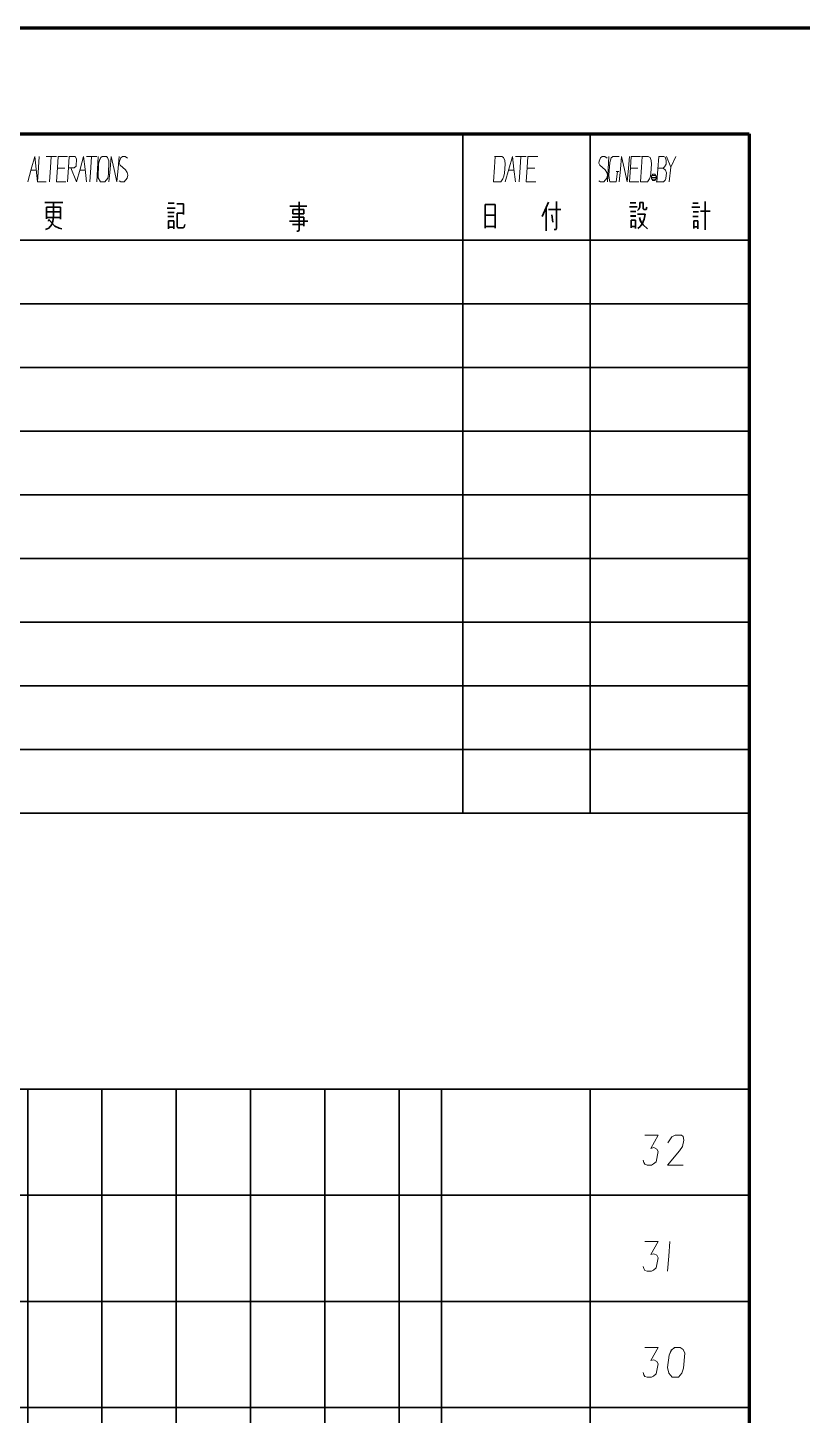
# Model space of a CAD drawing. Header units: millimetres. Extents: x 1333 to 104182, y -62616 to -5704.
# Drawn here: x 47035.3 to 47181.3, y -61664.3 to -61402.8 of the extents above; entities that cross this region are included whole.
import ezdxf

# ---------------------------------------------------------------- set-up
doc = ezdxf.new("R2010")
doc.units = ezdxf.units.MM
doc.header["$LTSCALE"] = 0.5
doc.layers.add('08', color=1, linetype='Continuous')
doc.layers.add('11', color=3, linetype='Continuous')

# ---------------------------------------------------------------- blocks, each defined once
blk = doc.blocks.new('D')
at = {"color": 7, "lineweight": 35, "ltscale": 0.25}
for p, q in [((54076.08, -14049.04), (54076.08, -14069.04)), ((54096.08, -14049.04), (54096.08, -14069.04)), ((54196.08, -14049.04), (54196.08, -14069.04)), ((54220.08, -14049.04), (54220.08, -14069.04)), ((54234.08, -14069.04), (54234.08, -14049.04)), ((54248.08, -14069.04), (54248.08, -14049.04)), ((54262.08, -14069.04), (54262.08, -14049.04)), ((54276.08, -14049.04), (54276.08, -14069.04)), ((54290.08, -14069.04), (54290.08, -14049.04)), ((54298.08, -14069.04), (54298.08, -14049.04)), ((54326.08, -14049.04), (54326.08, -14069.04))]:
    blk.add_line(p, q, dxfattribs=at)
at = {"color": 7, "lineweight": 35}
for p, q in [((54356.08, -14049.04), (54076.08, -14049.04)), ((54356.08, -14069.04), (54076.08, -14069.04))]:
    blk.add_line(p, q, dxfattribs=at)
blk = doc.blocks.new('arwear')
at = {"layer": '08', "color": 3, "xscale": 0.5, "yscale": 0.5, "zscale": 0.5}
for p in [(26347.04, -5282.51), (26347.04, -5292.51), (26347.04, -5302.51), (26347.04, -5312.51)]:
    blk.add_blockref('D', p, dxfattribs=at)
blk = doc.blocks.new('999')
at = {"color": 7, "lineweight": 70}
for p, q in [((73401.98, -10161.12), (75924.98, -10161.12)), ((73476.98, -10191.12), (75894.98, -10191.12)), ((75894.98, -10191.12), (75894.98, -11913.12))]:
    blk.add_line(p, q, dxfattribs=at)
at = {"color": 7, "lineweight": 35}
for p, q in [((75813.98, -10191.12), (75813.98, -10383.12)), ((75849.98, -10193.69), (75849.98, -10383.12)), ((75558.98, -10221.12), (75894.98, -10221.12)), ((75558.98, -10239.12), (75894.98, -10239.12)), ((75894.98, -10257.12), (75558.98, -10257.12)), ((75558.98, -10275.12), (75894.98, -10275.12)), ((75894.98, -10293.12), (75558.98, -10293.12)), ((75558.98, -10311.12), (75894.98, -10311.12)), ((75894.98, -10329.12), (75558.98, -10329.12)), ((75558.98, -10347.12), (75894.98, -10347.12)), ((75894.98, -10365.12), (75558.98, -10365.12)), ((75558.98, -10383.12), (75894.98, -10383.12)), ((75894.98, -10461.12), (75474.98, -10461.12)), ((75894.98, -10491.12), (75474.98, -10491.12)), ((75894.98, -10521.12), (75474.98, -10521.12)), ((75894.98, -10551.12), (75474.98, -10551.12))]:
    blk.add_line(p, q, dxfattribs=at)
at = {"color": 7, "lineweight": 35, "ltscale": 0.021387}
blk.add_line((75849.98, -10191.12), (75849.98, -10193.69), dxfattribs=at)
at = {"color": 7, "lineweight": 35, "ltscale": 0.042236}
blk.add_line((75695.85, -10210.52), (75700.92, -10210.52), dxfattribs=at)
at = {"color": 7, "lineweight": 35, "ltscale": 0.032397}
for p, q in [((75696.33, -10211.86), (75700.22, -10211.86)), ((75696.33, -10213.16), (75700.22, -10213.16)), ((75696.33, -10214.75), (75700.22, -10214.75))]:
    blk.add_line(p, q, dxfattribs=at)
at = {"color": 7, "lineweight": 35, "ltscale": 0.027151}
blk.add_line((75696.33, -10215.12), (75696.33, -10211.86), dxfattribs=at)
at = {"color": 7, "lineweight": 35, "ltscale": 0.035004}
blk.add_line((75698.27, -10210.52), (75698.27, -10214.72), dxfattribs=at)
at = {"color": 7, "lineweight": 35, "ltscale": 0.027817}
blk.add_line((75700.22, -10211.86), (75700.22, -10215.2), dxfattribs=at)
at = {"color": 7, "lineweight": 35, "ltscale": 0.01886}
blk.add_line((75730.42, -10212.14), (75732.68, -10212.14), dxfattribs=at)
at = {"color": 7, "lineweight": 35, "ltscale": 0.014026}
blk.add_line((75730.73, -10210.7), (75732.41, -10210.7), dxfattribs=at)
at = {"color": 7, "lineweight": 35, "ltscale": 0.01499}
blk.add_line((75733.19, -10210.88), (75734.99, -10210.88), dxfattribs=at)
at = {"color": 7, "lineweight": 35, "ltscale": 0.025369}
blk.add_line((75734.99, -10210.88), (75734.99, -10213.92), dxfattribs=at)
at = {"color": 7, "lineweight": 35, "ltscale": 0.039539}
blk.add_line((75765.11, -10211.52), (75769.85, -10211.52), dxfattribs=at)
at = {"color": 7, "lineweight": 35, "ltscale": 0.066351}
blk.add_line((75767.72, -10210.31), (75767.72, -10218.27), dxfattribs=at)
at = {"color": 7, "lineweight": 35, "ltscale": 0.023889}
for p, q in [((75820.29, -10211.05), (75823.15, -10211.05)), ((75820.29, -10214.09), (75823.15, -10214.09)), ((75820.29, -10217.3), (75823.15, -10217.3))]:
    blk.add_line(p, q, dxfattribs=at)
at = {"color": 7, "lineweight": 35, "ltscale": 0.05564}
for p, q in [((75820.29, -10217.72), (75820.29, -10211.05)), ((75823.15, -10211.05), (75823.15, -10217.72))]:
    blk.add_line(p, q, dxfattribs=at)
at = {"color": 7, "lineweight": 35, "ltscale": 0.022995}
blk.add_line((75837.59, -10211.94), (75836.44, -10214.44), dxfattribs=at)
at = {"color": 7, "lineweight": 35, "ltscale": 0.013653}
blk.add_line((75838.27, -10210.44), (75837.59, -10211.94), dxfattribs=at)
at = {"color": 7, "lineweight": 35, "ltscale": 0.054935}
blk.add_line((75837.59, -10211.94), (75837.59, -10218.53), dxfattribs=at)
at = {"color": 7, "lineweight": 35, "ltscale": 0.061975}
blk.add_line((75840.52, -10210.22), (75840.52, -10217.65), dxfattribs=at)
at = {"color": 7, "lineweight": 35, "ltscale": 0.018359}
for p, q in [((75861.11, -10211.72), (75863.31, -10211.72)), ((75878.77, -10211.85), (75880.98, -10211.85))]:
    blk.add_line(p, q, dxfattribs=at)
at = {"color": 7, "lineweight": 35, "ltscale": 0.012939}
for p, q in [((75861.34, -10210.57), (75862.89, -10210.57)), ((75879, -10210.71), (75880.56, -10210.71))]:
    blk.add_line(p, q, dxfattribs=at)
at = {"color": 7, "lineweight": 35, "ltscale": 0.005456}
blk.add_line((75863.79, -10212.43), (75864.01, -10211.81), dxfattribs=at)
at = {"color": 7, "lineweight": 35, "ltscale": 0.008569}
blk.add_line((75864.01, -10210.5), (75865.04, -10210.5), dxfattribs=at)
at = {"color": 7, "lineweight": 35, "ltscale": 0.010867}
blk.add_line((75864.01, -10211.81), (75864.01, -10210.5), dxfattribs=at)
at = {"color": 7, "lineweight": 35, "ltscale": 0.014679}
blk.add_line((75865.04, -10210.5), (75865.04, -10212.27), dxfattribs=at)
at = {"color": 7, "lineweight": 35, "ltscale": 0.005774}
blk.add_line((75865.86, -10212.47), (75866.05, -10211.81), dxfattribs=at)
at = {"color": 7, "lineweight": 35, "ltscale": 0.06644}
blk.add_line((75882.51, -10210.26), (75882.51, -10218.23), dxfattribs=at)
at = {"color": 7, "lineweight": 35, "ltscale": 0.003786}
blk.add_line((75696.84, -10215.74), (75696.98, -10215.31), dxfattribs=at)
at = {"color": 7, "lineweight": 35, "ltscale": 0.020991}
blk.add_line((75696.98, -10215.31), (75698.67, -10217.18), dxfattribs=at)
at = {"color": 7, "lineweight": 35, "ltscale": 0.008331}
blk.add_line((75698.11, -10215.78), (75697.83, -10216.73), dxfattribs=at)
at = {"color": 7, "lineweight": 35, "ltscale": 0.008883}
blk.add_line((75698.27, -10214.72), (75698.11, -10215.78), dxfattribs=at)
at = {"color": 7, "lineweight": 35, "ltscale": 0.014832}
for p, q in [((75730.61, -10213.3), (75732.39, -10213.3)), ((75734.99, -10213.49), (75733.21, -10213.49))]:
    blk.add_line(p, q, dxfattribs=at)
at = {"color": 7, "lineweight": 35, "ltscale": 0.014185}
blk.add_line((75730.61, -10214.5), (75732.32, -10214.5), dxfattribs=at)
at = {"color": 7, "lineweight": 35, "ltscale": 0.018579}
blk.add_line((75730.83, -10217.91), (75730.83, -10215.68), dxfattribs=at)
at = {"color": 7, "lineweight": 35, "ltscale": 0.012097}
for p, q in [((75730.83, -10215.68), (75732.28, -10215.68)), ((75730.83, -10217.53), (75732.28, -10217.53))]:
    blk.add_line(p, q, dxfattribs=at)
at = {"color": 7, "lineweight": 35, "ltscale": 0.019064}
blk.add_line((75732.28, -10215.68), (75732.28, -10217.97), dxfattribs=at)
at = {"color": 7, "lineweight": 35, "ltscale": 0.031509}
blk.add_line((75733.21, -10213.49), (75733.21, -10217.27), dxfattribs=at)
at = {"color": 7, "lineweight": 35, "ltscale": 0.043738}
blk.add_line((75764.97, -10215.77), (75770.22, -10215.77), dxfattribs=at)
at = {"color": 7, "lineweight": 35, "ltscale": 0.027844}
blk.add_line((75765.73, -10214.7), (75769.07, -10214.7), dxfattribs=at)
at = {"color": 7, "lineweight": 35, "ltscale": 0.026208}
for p, q in [((75769.07, -10212.5), (75765.92, -10212.5)), ((75765.92, -10213.74), (75769.07, -10213.74))]:
    blk.add_line(p, q, dxfattribs=at)
at = {"color": 7, "lineweight": 35, "ltscale": 0.010318}
for p, q in [((75765.92, -10212.5), (75765.92, -10213.74)), ((75769.07, -10213.74), (75769.07, -10212.5))]:
    blk.add_line(p, q, dxfattribs=at)
at = {"color": 7, "lineweight": 35, "ltscale": 0.0211}
blk.add_line((75769.07, -10214.7), (75769.07, -10217.23), dxfattribs=at)
at = {"color": 7, "lineweight": 35, "ltscale": 0.028345}
blk.add_line((75838.27, -10212.47), (75841.67, -10212.47), dxfattribs=at)
at = {"color": 7, "lineweight": 35, "ltscale": 0.017561}
blk.add_line((75839.17, -10213.99), (75839.48, -10216.08), dxfattribs=at)
at = {"color": 7, "lineweight": 35, "ltscale": 0.012463}
for p, q in [((75861.42, -10214.33), (75862.91, -10214.33)), ((75879.08, -10214.46), (75880.58, -10214.46))]:
    blk.add_line(p, q, dxfattribs=at)
at = {"color": 7, "lineweight": 35, "ltscale": 0.012549}
blk.add_line((75861.44, -10213.02), (75862.95, -10213.02), dxfattribs=at)
at = {"color": 7, "lineweight": 35, "ltscale": 0.009998}
for p, q in [((75861.62, -10215.52), (75862.82, -10215.52)), ((75861.62, -10217.28), (75862.82, -10217.28))]:
    blk.add_line(p, q, dxfattribs=at)
at = {"color": 7, "lineweight": 35, "ltscale": 0.018304}
for p, q in [((75861.62, -10217.71), (75861.62, -10215.52)), ((75879.29, -10217.85), (75879.29, -10215.65))]:
    blk.add_line(p, q, dxfattribs=at)
at = {"color": 7, "lineweight": 35, "ltscale": 0.019257}
blk.add_line((75862.82, -10215.52), (75862.82, -10217.83), dxfattribs=at)
at = {"color": 7, "lineweight": 35, "ltscale": 0.004377}
blk.add_line((75863.42, -10212.79), (75863.79, -10212.43), dxfattribs=at)
at = {"color": 7, "lineweight": 35, "ltscale": 0.017982}
blk.add_line((75863.44, -10213.82), (75865.59, -10213.8), dxfattribs=at)
at = {"color": 7, "lineweight": 35, "ltscale": 0.008327}
blk.add_line((75864, -10214.78), (75864.27, -10215.74), dxfattribs=at)
at = {"color": 7, "lineweight": 35, "ltscale": 0.010726}
blk.add_line((75864.27, -10215.74), (75864.98, -10216.82), dxfattribs=at)
at = {"color": 7, "lineweight": 35, "ltscale": 0.011689}
blk.add_line((75865.31, -10215.22), (75864.74, -10216.5), dxfattribs=at)
at = {"color": 7, "lineweight": 35, "ltscale": 0.002263}
blk.add_line((75865.04, -10212.27), (75865.21, -10212.47), dxfattribs=at)
at = {"color": 7, "lineweight": 35, "ltscale": 0.005359}
blk.add_line((75865.21, -10212.47), (75865.86, -10212.47), dxfattribs=at)
at = {"color": 7, "lineweight": 35, "ltscale": 0.012057}
blk.add_line((75865.59, -10213.8), (75865.31, -10215.22), dxfattribs=at)
at = {"color": 7, "lineweight": 35, "ltscale": 0.012561}
blk.add_line((75879.11, -10213.16), (75880.61, -10213.16), dxfattribs=at)
at = {"color": 7, "lineweight": 35, "ltscale": 0.009985}
for p, q in [((75879.29, -10215.65), (75880.49, -10215.65)), ((75879.29, -10217.41), (75880.49, -10217.41))]:
    blk.add_line(p, q, dxfattribs=at)
at = {"color": 7, "lineweight": 35, "ltscale": 0.01926}
blk.add_line((75880.49, -10215.65), (75880.49, -10217.96), dxfattribs=at)
at = {"color": 7, "lineweight": 35, "ltscale": 0.022827}
blk.add_line((75881.17, -10212.94), (75883.91, -10212.94), dxfattribs=at)
at = {"color": 7, "lineweight": 35, "ltscale": 0.008567}
blk.add_line((75696.92, -10217.74), (75695.98, -10218.16), dxfattribs=at)
at = {"color": 7, "lineweight": 35, "ltscale": 0.011296}
blk.add_line((75697.83, -10216.73), (75696.92, -10217.74), dxfattribs=at)
at = {"color": 7, "lineweight": 35, "ltscale": 0.01117}
blk.add_line((75698.67, -10217.18), (75699.87, -10217.79), dxfattribs=at)
at = {"color": 7, "lineweight": 35, "ltscale": 0.00657}
blk.add_line((75699.87, -10217.79), (75700.63, -10217.98), dxfattribs=at)
at = {"color": 7, "lineweight": 35, "ltscale": 0.004025}
blk.add_line((75733.21, -10217.27), (75733.45, -10217.69), dxfattribs=at)
at = {"color": 7, "lineweight": 35, "ltscale": 0.011365}
blk.add_line((75733.45, -10217.69), (75734.81, -10217.69), dxfattribs=at)
at = {"color": 7, "lineweight": 35, "ltscale": 0.004087}
blk.add_line((75734.81, -10217.69), (75735.24, -10217.45), dxfattribs=at)
at = {"color": 7, "lineweight": 35, "ltscale": 0.006186}
blk.add_line((75735.24, -10217.45), (75735.43, -10216.73), dxfattribs=at)
at = {"color": 7, "lineweight": 35, "ltscale": 0.026904}
blk.add_line((75765.84, -10216.75), (75769.07, -10216.75), dxfattribs=at)
at = {"color": 7, "lineweight": 35, "ltscale": 0.003943}
blk.add_line((75767.52, -10218.62), (75767.05, -10218.62), dxfattribs=at)
at = {"color": 7, "lineweight": 35, "ltscale": 0.003344}
blk.add_line((75767.72, -10218.27), (75767.52, -10218.62), dxfattribs=at)
at = {"color": 7, "lineweight": 35, "ltscale": 0.004773}
blk.add_line((75840.39, -10218.14), (75839.81, -10218.14), dxfattribs=at)
at = {"color": 7, "lineweight": 35, "ltscale": 0.00416}
blk.add_line((75840.52, -10217.65), (75840.39, -10218.14), dxfattribs=at)
at = {"color": 7, "lineweight": 35, "ltscale": 0.007735}
blk.add_line((75864.18, -10217.28), (75863.45, -10217.85), dxfattribs=at)
at = {"color": 7, "lineweight": 35, "ltscale": 0.007985}
blk.add_line((75864.74, -10216.5), (75864.18, -10217.28), dxfattribs=at)
at = {"color": 7, "lineweight": 35, "ltscale": 0.013763}
blk.add_line((75864.98, -10216.82), (75866.21, -10217.92), dxfattribs=at)
at = {"color": 7, "lineweight": 35, "ltscale": 0.25}
for p, q in [((75711.98, -10491.12), (75711.98, -10461.12)), ((75732.98, -10491.12), (75732.98, -10461.12)), ((75753.98, -10491.12), (75753.98, -10461.12)), ((75774.98, -10461.12), (75774.98, -10491.12)), ((75795.98, -10491.12), (75795.98, -10461.12)), ((75807.98, -10491.12), (75807.98, -10461.12)), ((75849.98, -10461.12), (75849.98, -10491.12)), ((75894.98, -10491.12), (75894.98, -10461.12)), ((75711.98, -10671.12), (75711.98, -10491.12)), ((75732.98, -10671.12), (75732.98, -10491.12)), ((75753.98, -10671.12), (75753.98, -10491.12)), ((75774.98, -10491.12), (75774.98, -10671.12)), ((75795.98, -10671.12), (75795.98, -10491.12)), ((75807.98, -10671.12), (75807.98, -10491.12)), ((75849.98, -10491.12), (75849.98, -10521.12)), ((75894.98, -10521.12), (75894.98, -10491.12)), ((75849.98, -10521.12), (75849.98, -10551.12)), ((75894.98, -10551.12), (75894.98, -10521.12)), ((75849.98, -10551.12), (75849.98, -10581.12)), ((75894.98, -10581.12), (75894.98, -10551.12))]:
    blk.add_line(p, q, dxfattribs=at)
at = {"color": 7, "lineweight": 13}
for points in [[(75691, -10204.67), (75692, -10201.07), (75692.99, -10197.47), (75693.39, -10201.07), (75693.79, -10204.67)], [(75696.18, -10204.67), (75693.79, -10204.67), (75694.05, -10200.62), (75694.25, -10197.47)], [(75696.18, -10197.47), (75699.1, -10197.47)], [(75697.17, -10204.67), (75697.44, -10200.62), (75697.64, -10197.47)], [(75701.75, -10204.67), (75699.1, -10204.67), (75699.36, -10200.62), (75699.56, -10197.47), (75702.21, -10197.47)], [(75702.21, -10204.67), (75702.48, -10200.62), (75702.68, -10197.47), (75704.4, -10197.47), (75704.8, -10198.19), (75704.67, -10200.26), (75704.14, -10200.71), (75702.48, -10200.71)], [(75704.8, -10204.67), (75705.79, -10201.07), (75706.79, -10197.47), (75707.19, -10201.07), (75707.59, -10204.67)], [(75707.59, -10197.47), (75710.5, -10197.47)], [(75708.58, -10204.67), (75708.85, -10200.62), (75709.04, -10197.47)], [(75710.5, -10204.67), (75710.7, -10201.07), (75710.9, -10197.47)], [(75713.95, -10204.67), (75714.28, -10201.07), (75714.62, -10197.47), (75715.41, -10201.16), (75716.14, -10204.67), (75716.54, -10200.8), (75716.87, -10197.47)], [(75716.87, -10204.4), (75717.27, -10204.67), (75718.26, -10204.67), (75719.06, -10203.68), (75719.26, -10202.78), (75719.13, -10202.06), (75718.6, -10201.25), (75717.14, -10199.99), (75716.87, -10199.36), (75716.94, -10198.82), (75717.34, -10197.92), (75717.8, -10197.47), (75718.53, -10197.47), (75719.19, -10198.01)], [(75822.7, -10204.67), (75824.71, -10204.67), (75825.33, -10203.86), (75825.61, -10203.05), (75825.75, -10202.24), (75825.96, -10199.72), (75825.89, -10198.64), (75825.54, -10197.83), (75824.99, -10197.47), (75822.98, -10197.47)], [(75823.18, -10197.47), (75822.98, -10200.53), (75822.7, -10204.67)], [(75825.96, -10204.67), (75826.99, -10201.07), (75828.03, -10197.47), (75828.45, -10201.07), (75828.87, -10204.67)], [(75828.87, -10197.47), (75831.92, -10197.47)], [(75829.91, -10204.67), (75830.18, -10200.62), (75830.39, -10197.47)], [(75834.69, -10204.67), (75831.92, -10204.67), (75832.19, -10200.62), (75832.4, -10197.47), (75835.17, -10197.47)], [(75852.5, -10204.4), (75852.9, -10204.67), (75853.89, -10204.67), (75854.68, -10203.68), (75854.88, -10202.78), (75854.75, -10202.06), (75854.22, -10201.25), (75852.77, -10199.99), (75852.5, -10199.36), (75852.57, -10198.82), (75852.96, -10197.92), (75853.43, -10197.47), (75854.15, -10197.47), (75854.81, -10198.01)], [(75854.88, -10204.67), (75855.08, -10201.07), (75855.28, -10197.47)], [(75857.72, -10201.79), (75857.39, -10204.67), (75855.61, -10204.67), (75855.34, -10203.59), (75855.28, -10202.78), (75855.61, -10199.18), (75855.94, -10197.92), (75856.47, -10197.47), (75858.25, -10197.47)], [(75858.25, -10204.67), (75858.58, -10201.07), (75858.91, -10197.47), (75859.7, -10201.16), (75860.43, -10204.67), (75860.83, -10200.8), (75861.16, -10197.47)], [(75863.8, -10204.67), (75861.16, -10204.67), (75861.42, -10200.62), (75861.62, -10197.47), (75864.26, -10197.47)], [(75864.26, -10204.67), (75866.18, -10204.67), (75866.77, -10203.86), (75867.04, -10203.05), (75867.17, -10202.24), (75867.37, -10199.72), (75867.3, -10198.64), (75866.97, -10197.83), (75866.44, -10197.47), (75864.52, -10197.47)], [(75864.72, -10197.47), (75864.52, -10200.53), (75864.26, -10204.67)], [(75868.69, -10204.67), (75870.73, -10204.67), (75871.2, -10204.22), (75871.4, -10203.77), (75871.59, -10202.15), (75871.33, -10201.34), (75870.67, -10200.8), (75871, -10200.44), (75871.46, -10199.63), (75871.46, -10198.55), (75871.2, -10197.74), (75870.87, -10197.47), (75869.41, -10197.47), (75869.15, -10201.07), (75868.88, -10204.67)], [(75871.59, -10197.47), (75872.78, -10200.53), (75872.39, -10204.67)], [(75872.78, -10200.53), (75874.24, -10197.47)], [(75691.93, -10201.34), (75693.39, -10201.34)], [(75699.36, -10200.8), (75701.48, -10200.8)], [(75703.21, -10200.71), (75704.8, -10204.67)], [(75705.73, -10201.34), (75707.19, -10201.34)], [(75826.93, -10201.34), (75828.45, -10201.34)], [(75832.19, -10200.8), (75834.41, -10200.8)], [(75857.32, -10201.79), (75858.12, -10201.79)], [(75861.42, -10200.8), (75863.53, -10200.8)], [(75868.69, -10203.41), (75867.37, -10203.41)], [(75867.5, -10202.87), (75868.55, -10202.87)], [(75867.5, -10203.95), (75868.55, -10203.95)], [(75870.67, -10200.8), (75869.15, -10200.8)], [(75864.98, -10481.21), (75865.19, -10481.84), (75865.5, -10482.36), (75866.13, -10482.57), (75867.39, -10482.57), (75867.92, -10482.26), (75868.65, -10481.63), (75869.28, -10478.79), (75868.86, -10478.06), (75868.02, -10477.64), (75867.18, -10477.85), (75869.28, -10474.17), (75865.5, -10474.17)], [(75876.32, -10482.57), (75871.91, -10482.57), (75875.27, -10478.58), (75876.11, -10477.32), (75876.53, -10475.54), (75876.32, -10474.49), (75875.79, -10474.17), (75874.01, -10474.17), (75873.06, -10474.59), (75872.01, -10476.27)], [(75864.98, -10511.21), (75865.19, -10511.84), (75865.5, -10512.36), (75866.13, -10512.57), (75867.39, -10512.57), (75867.92, -10512.26), (75868.65, -10511.63), (75869.28, -10508.79), (75868.86, -10508.06), (75868.02, -10507.64), (75867.18, -10507.85), (75869.28, -10504.17), (75865.5, -10504.17)], [(75872.54, -10504.17), (75872.22, -10508.37), (75871.91, -10512.57)], [(75864.98, -10541.21), (75865.19, -10541.84), (75865.5, -10542.36), (75866.13, -10542.57), (75867.39, -10542.57), (75867.92, -10542.26), (75868.65, -10541.63), (75869.28, -10538.79), (75868.86, -10538.06), (75868.02, -10537.64), (75867.18, -10537.85), (75869.28, -10534.17), (75865.5, -10534.17)]]:
    blk.add_lwpolyline(points, dxfattribs=at)
for points in [[(75712.83, -10204.67), (75713.62, -10203.59), (75713.82, -10202.51), (75713.95, -10198.73), (75713.56, -10197.83), (75713.22, -10197.47), (75712.03, -10197.47), (75711.63, -10197.83), (75711.23, -10198.64), (75711.03, -10199.54), (75710.9, -10203.5), (75711.57, -10204.67)], [(75867.76, -10204.31), (75868.29, -10204.31), (75868.69, -10203.77), (75868.69, -10203.05), (75868.29, -10202.51), (75867.76, -10202.51), (75867.37, -10203.05), (75867.37, -10203.77)], [(75874.95, -10542.57), (75875.9, -10541.42), (75876.42, -10539.95), (75876.74, -10535.75), (75876.32, -10534.7), (75875.48, -10534.17), (75873.9, -10534.17), (75872.96, -10534.91), (75872.33, -10536.27), (75871.91, -10539.84), (75872.22, -10541.42), (75873.17, -10542.57)]]:
    blk.add_lwpolyline(points, close=True, dxfattribs=at)

msp = doc.modelspace()

# ---------------------------------------------------------------- linework, layer by layer
at = {"color": 7, "lineweight": 70}
for p, q in [((45509.32, -61402.825), (47191.32, -61402.825)), ((45559.32, -61422.825), (47171.32, -61422.825)), ((47171.32, -61422.825), (47171.32, -62570.825))]:
    msp.add_line(p, q, dxfattribs=at)
at = {"color": 7, "lineweight": 35}
for p, q in [((47117.32, -61422.825), (47117.32, -61550.825)), ((47141.32, -61424.536), (47141.32, -61550.825)), ((46947.32, -61442.825), (47171.32, -61442.825)), ((46947.32, -61454.825), (47171.32, -61454.825)), ((47171.32, -61466.825), (46947.32, -61466.825)), ((46947.32, -61478.825), (47171.32, -61478.825)), ((47171.32, -61490.825), (46947.32, -61490.825)), ((46947.32, -61502.825), (47171.32, -61502.825)), ((47171.32, -61514.825), (46947.32, -61514.825)), ((46947.32, -61526.825), (47171.32, -61526.825)), ((47171.32, -61538.825), (46947.32, -61538.825)), ((46947.32, -61550.825), (47171.32, -61550.825))]:
    msp.add_line(p, q, dxfattribs=at)
at = {"color": 7, "lineweight": 35, "ltscale": 0.021387}
msp.add_line((47141.32, -61422.825), (47141.32, -61424.536), dxfattribs=at)
at = {"color": 7, "lineweight": 35, "ltscale": 0.042236}
msp.add_line((47038.568, -61435.76), (47041.947, -61435.76), dxfattribs=at)
at = {"color": 7, "lineweight": 35, "ltscale": 0.032397}
for p, q in [((47038.887, -61436.654), (47041.479, -61436.654)), ((47038.887, -61437.517), (47041.479, -61437.517)), ((47038.887, -61438.581), (47041.479, -61438.581))]:
    msp.add_line(p, q, dxfattribs=at)
at = {"color": 7, "lineweight": 35, "ltscale": 0.027151}
msp.add_line((47038.887, -61438.826), (47038.887, -61436.654), dxfattribs=at)
at = {"color": 7, "lineweight": 35, "ltscale": 0.035004}
msp.add_line((47040.183, -61435.76), (47040.183, -61438.56), dxfattribs=at)
at = {"color": 7, "lineweight": 35, "ltscale": 0.027817}
msp.add_line((47041.479, -61436.654), (47041.479, -61438.879), dxfattribs=at)
at = {"color": 7, "lineweight": 35, "ltscale": 0.01886}
msp.add_line((47061.615, -61436.836), (47063.124, -61436.836), dxfattribs=at)
at = {"color": 7, "lineweight": 35, "ltscale": 0.014026}
msp.add_line((47061.821, -61435.879), (47062.943, -61435.879), dxfattribs=at)
at = {"color": 7, "lineweight": 35, "ltscale": 0.01499}
msp.add_line((47063.459, -61435.995), (47064.659, -61435.995), dxfattribs=at)
at = {"color": 7, "lineweight": 35, "ltscale": 0.025369}
msp.add_line((47064.659, -61435.995), (47064.659, -61438.025), dxfattribs=at)
at = {"color": 7, "lineweight": 35, "ltscale": 0.039539}
msp.add_line((47084.741, -61436.424), (47087.904, -61436.424), dxfattribs=at)
at = {"color": 7, "lineweight": 35, "ltscale": 0.026208}
for p, q in [((47087.38, -61437.08), (47085.284, -61437.08)), ((47085.284, -61437.906), (47087.38, -61437.906))]:
    msp.add_line(p, q, dxfattribs=at)
at = {"color": 7, "lineweight": 35, "ltscale": 0.010318}
for p, q in [((47085.284, -61437.08), (47085.284, -61437.906)), ((47087.38, -61437.906), (47087.38, -61437.08))]:
    msp.add_line(p, q, dxfattribs=at)
at = {"color": 7, "lineweight": 35, "ltscale": 0.066351}
msp.add_line((47086.482, -61435.617), (47086.482, -61440.925), dxfattribs=at)
at = {"color": 7, "lineweight": 35, "ltscale": 0.023889}
for p, q in [((47121.526, -61436.11), (47123.437, -61436.11)), ((47121.526, -61438.138), (47123.437, -61438.138)), ((47121.526, -61440.279), (47123.437, -61440.279))]:
    msp.add_line(p, q, dxfattribs=at)
at = {"color": 7, "lineweight": 35, "ltscale": 0.05564}
for p, q in [((47121.526, -61440.561), (47121.526, -61436.11)), ((47123.437, -61436.11), (47123.437, -61440.561))]:
    msp.add_line(p, q, dxfattribs=at)
at = {"color": 7, "lineweight": 35, "ltscale": 0.022995}
msp.add_line((47133.063, -61436.702), (47132.294, -61438.374), dxfattribs=at)
at = {"color": 7, "lineweight": 35, "ltscale": 0.013653}
msp.add_line((47133.513, -61435.707), (47133.063, -61436.702), dxfattribs=at)
at = {"color": 7, "lineweight": 35, "ltscale": 0.054935}
msp.add_line((47133.063, -61436.702), (47133.063, -61441.097), dxfattribs=at)
at = {"color": 7, "lineweight": 35, "ltscale": 0.028345}
msp.add_line((47133.513, -61437.059), (47135.781, -61437.059), dxfattribs=at)
at = {"color": 7, "lineweight": 35, "ltscale": 0.061975}
msp.add_line((47135.012, -61435.557), (47135.012, -61440.515), dxfattribs=at)
at = {"color": 7, "lineweight": 35, "ltscale": 0.018359}
for p, q in [((47148.741, -61436.556), (47150.209, -61436.556)), ((47160.517, -61436.646), (47161.986, -61436.646))]:
    msp.add_line(p, q, dxfattribs=at)
at = {"color": 7, "lineweight": 35, "ltscale": 0.012939}
for p, q in [((47148.892, -61435.794), (47149.927, -61435.794)), ((47160.669, -61435.883), (47161.705, -61435.883))]:
    msp.add_line(p, q, dxfattribs=at)
at = {"color": 7, "lineweight": 35, "ltscale": 0.012549}
msp.add_line((47148.961, -61437.426), (47149.965, -61437.426), dxfattribs=at)
at = {"color": 7, "lineweight": 35, "ltscale": 0.004377}
msp.add_line((47150.278, -61437.274), (47150.529, -61437.029), dxfattribs=at)
at = {"color": 7, "lineweight": 35, "ltscale": 0.005456}
msp.add_line((47150.529, -61437.029), (47150.673, -61436.618), dxfattribs=at)
at = {"color": 7, "lineweight": 35, "ltscale": 0.008569}
msp.add_line((47150.673, -61435.748), (47151.359, -61435.748), dxfattribs=at)
at = {"color": 7, "lineweight": 35, "ltscale": 0.010867}
msp.add_line((47150.673, -61436.618), (47150.673, -61435.748), dxfattribs=at)
at = {"color": 7, "lineweight": 35, "ltscale": 0.014679}
msp.add_line((47151.359, -61435.748), (47151.359, -61436.922), dxfattribs=at)
at = {"color": 7, "lineweight": 35, "ltscale": 0.002263}
msp.add_line((47151.359, -61436.922), (47151.477, -61437.06), dxfattribs=at)
at = {"color": 7, "lineweight": 35, "ltscale": 0.005359}
msp.add_line((47151.477, -61437.06), (47151.906, -61437.06), dxfattribs=at)
at = {"color": 7, "lineweight": 35, "ltscale": 0.005774}
msp.add_line((47151.906, -61437.06), (47152.035, -61436.616), dxfattribs=at)
at = {"color": 7, "lineweight": 35, "ltscale": 0.012561}
msp.add_line((47160.738, -61437.515), (47161.743, -61437.515), dxfattribs=at)
at = {"color": 7, "lineweight": 35, "ltscale": 0.022827}
msp.add_line((47162.117, -61437.375), (47163.943, -61437.375), dxfattribs=at)
at = {"color": 7, "lineweight": 35, "ltscale": 0.06644}
msp.add_line((47163.009, -61435.585), (47163.009, -61440.9), dxfattribs=at)
at = {"color": 7, "lineweight": 35, "ltscale": 0.003786}
msp.add_line((47039.227, -61439.241), (47039.323, -61438.954), dxfattribs=at)
at = {"color": 7, "lineweight": 35, "ltscale": 0.011296}
msp.add_line((47039.886, -61439.901), (47039.281, -61440.572), dxfattribs=at)
at = {"color": 7, "lineweight": 35, "ltscale": 0.020991}
msp.add_line((47039.323, -61438.954), (47040.449, -61440.2), dxfattribs=at)
at = {"color": 7, "lineweight": 35, "ltscale": 0.008331}
msp.add_line((47040.077, -61439.263), (47039.886, -61439.901), dxfattribs=at)
at = {"color": 7, "lineweight": 35, "ltscale": 0.008883}
msp.add_line((47040.183, -61438.56), (47040.077, -61439.263), dxfattribs=at)
at = {"color": 7, "lineweight": 35, "ltscale": 0.014832}
for p, q in [((47061.744, -61437.611), (47062.93, -61437.611)), ((47064.659, -61437.74), (47063.472, -61437.74))]:
    msp.add_line(p, q, dxfattribs=at)
at = {"color": 7, "lineweight": 35, "ltscale": 0.014185}
msp.add_line((47061.744, -61438.413), (47062.878, -61438.413), dxfattribs=at)
at = {"color": 7, "lineweight": 35, "ltscale": 0.018579}
msp.add_line((47061.885, -61440.688), (47061.885, -61439.201), dxfattribs=at)
at = {"color": 7, "lineweight": 35, "ltscale": 0.012097}
for p, q in [((47061.885, -61439.201), (47062.853, -61439.201)), ((47061.885, -61440.429), (47062.853, -61440.429))]:
    msp.add_line(p, q, dxfattribs=at)
at = {"color": 7, "lineweight": 35, "ltscale": 0.019064}
msp.add_line((47062.853, -61439.201), (47062.853, -61440.726), dxfattribs=at)
at = {"color": 7, "lineweight": 35, "ltscale": 0.031509}
msp.add_line((47063.472, -61437.74), (47063.472, -61440.261), dxfattribs=at)
at = {"color": 7, "lineweight": 35, "ltscale": 0.006186}
msp.add_line((47064.826, -61440.377), (47064.954, -61439.899), dxfattribs=at)
at = {"color": 7, "lineweight": 35, "ltscale": 0.043738}
msp.add_line((47084.648, -61439.256), (47088.147, -61439.256), dxfattribs=at)
at = {"color": 7, "lineweight": 35, "ltscale": 0.027844}
msp.add_line((47085.153, -61438.544), (47087.38, -61438.544), dxfattribs=at)
at = {"color": 7, "lineweight": 35, "ltscale": 0.026904}
msp.add_line((47085.228, -61439.913), (47087.38, -61439.913), dxfattribs=at)
at = {"color": 7, "lineweight": 35, "ltscale": 0.0211}
msp.add_line((47087.38, -61438.544), (47087.38, -61440.232), dxfattribs=at)
at = {"color": 7, "lineweight": 35, "ltscale": 0.017561}
msp.add_line((47134.113, -61438.073), (47134.319, -61439.463), dxfattribs=at)
at = {"color": 7, "lineweight": 35, "ltscale": 0.012463}
for p, q in [((47148.946, -61438.295), (47149.943, -61438.295)), ((47160.722, -61438.385), (47161.719, -61438.385))]:
    msp.add_line(p, q, dxfattribs=at)
at = {"color": 7, "lineweight": 35, "ltscale": 0.009998}
for p, q in [((47149.083, -61439.089), (47149.882, -61439.089)), ((47149.083, -61440.263), (47149.882, -61440.263))]:
    msp.add_line(p, q, dxfattribs=at)
at = {"color": 7, "lineweight": 35, "ltscale": 0.018304}
for p, q in [((47149.083, -61440.553), (47149.083, -61439.089)), ((47160.86, -61440.642), (47160.86, -61439.178))]:
    msp.add_line(p, q, dxfattribs=at)
at = {"color": 7, "lineweight": 35, "ltscale": 0.019257}
msp.add_line((47149.882, -61439.089), (47149.882, -61440.629), dxfattribs=at)
at = {"color": 7, "lineweight": 35, "ltscale": 0.017982}
msp.add_line((47150.292, -61437.96), (47151.731, -61437.945), dxfattribs=at)
at = {"color": 7, "lineweight": 35, "ltscale": 0.008327}
msp.add_line((47150.666, -61438.601), (47150.848, -61439.241), dxfattribs=at)
at = {"color": 7, "lineweight": 35, "ltscale": 0.007985}
msp.add_line((47151.161, -61439.745), (47150.788, -61440.263), dxfattribs=at)
at = {"color": 7, "lineweight": 35, "ltscale": 0.010726}
msp.add_line((47150.848, -61439.241), (47151.32, -61439.958), dxfattribs=at)
at = {"color": 7, "lineweight": 35, "ltscale": 0.011689}
msp.add_line((47151.541, -61438.89), (47151.161, -61439.745), dxfattribs=at)
at = {"color": 7, "lineweight": 35, "ltscale": 0.013763}
msp.add_line((47151.32, -61439.958), (47152.142, -61440.69), dxfattribs=at)
at = {"color": 7, "lineweight": 35, "ltscale": 0.012057}
msp.add_line((47151.731, -61437.945), (47151.541, -61438.89), dxfattribs=at)
at = {"color": 7, "lineweight": 35, "ltscale": 0.009985}
for p, q in [((47160.86, -61439.178), (47161.659, -61439.178)), ((47160.86, -61440.353), (47161.659, -61440.353))]:
    msp.add_line(p, q, dxfattribs=at)
at = {"color": 7, "lineweight": 35, "ltscale": 0.01926}
msp.add_line((47161.659, -61439.178), (47161.659, -61440.719), dxfattribs=at)
at = {"color": 7, "lineweight": 35, "ltscale": 0.008567}
msp.add_line((47039.281, -61440.572), (47038.654, -61440.849), dxfattribs=at)
at = {"color": 7, "lineweight": 35, "ltscale": 0.01117}
msp.add_line((47040.449, -61440.2), (47041.246, -61440.604), dxfattribs=at)
at = {"color": 7, "lineweight": 35, "ltscale": 0.00657}
msp.add_line((47041.246, -61440.604), (47041.755, -61440.732), dxfattribs=at)
at = {"color": 7, "lineweight": 35, "ltscale": 0.004025}
msp.add_line((47063.472, -61440.261), (47063.633, -61440.54), dxfattribs=at)
at = {"color": 7, "lineweight": 35, "ltscale": 0.011365}
msp.add_line((47063.633, -61440.54), (47064.542, -61440.54), dxfattribs=at)
at = {"color": 7, "lineweight": 35, "ltscale": 0.004087}
msp.add_line((47064.542, -61440.54), (47064.826, -61440.377), dxfattribs=at)
at = {"color": 7, "lineweight": 35, "ltscale": 0.003943}
msp.add_line((47086.348, -61441.157), (47086.033, -61441.157), dxfattribs=at)
at = {"color": 7, "lineweight": 35, "ltscale": 0.003344}
msp.add_line((47086.482, -61440.925), (47086.348, -61441.157), dxfattribs=at)
at = {"color": 7, "lineweight": 35, "ltscale": 0.004773}
msp.add_line((47134.925, -61440.836), (47134.543, -61440.836), dxfattribs=at)
at = {"color": 7, "lineweight": 35, "ltscale": 0.00416}
msp.add_line((47135.012, -61440.515), (47134.925, -61440.836), dxfattribs=at)
at = {"color": 7, "lineweight": 35, "ltscale": 0.007735}
msp.add_line((47150.788, -61440.263), (47150.3, -61440.645), dxfattribs=at)
at = {"color": 7, "lineweight": 35, "ltscale": 0.25}
for p, q in [((47171.32, -61622.825), (47171.32, -61602.825)), ((47171.32, -61642.825), (47171.32, -61622.825)), ((47171.32, -61662.825), (47171.32, -61642.825)), ((47171.32, -61682.825), (47171.32, -61662.825))]:
    msp.add_line(p, q, dxfattribs=at)
at = {"color": 3}
msp.add_lwpolyline([(45509.32, -61402.825), (47191.32, -61402.825), (47191.32, -62590.825), (45509.32, -62590.825)], close=True, dxfattribs=at)
at = {"color": 7, "lineweight": 13}
for points in [[(47035.336, -61431.859), (47036, -61429.459), (47036.663, -61427.059), (47036.928, -61429.459), (47037.194, -61431.859)], [(47038.786, -61431.859), (47037.194, -61431.859), (47037.371, -61429.159), (47037.503, -61427.059)], [(47038.786, -61427.059), (47040.731, -61427.059)], [(47039.449, -61431.859), (47039.626, -61429.159), (47039.758, -61427.059)], [(47042.5, -61431.859), (47040.731, -61431.859), (47040.908, -61429.159), (47041.041, -61427.059), (47042.81, -61427.059)], [(47042.81, -61431.859), (47042.986, -61429.159), (47043.119, -61427.059), (47044.269, -61427.059), (47044.534, -61427.539), (47044.446, -61428.919), (47044.092, -61429.219), (47042.986, -61429.219)], [(47044.534, -61431.859), (47045.198, -61429.459), (47045.861, -61427.059), (47046.126, -61429.459), (47046.391, -61431.859)], [(47046.391, -61427.059), (47048.337, -61427.059)], [(47047.055, -61431.859), (47047.232, -61429.159), (47047.364, -61427.059)], [(47048.337, -61431.859), (47048.47, -61429.459), (47048.602, -61427.059)], [(47050.637, -61431.859), (47050.858, -61429.459), (47051.079, -61427.059), (47051.609, -61429.519), (47052.096, -61431.859), (47052.361, -61429.279), (47052.582, -61427.059)], [(47052.582, -61431.679), (47052.848, -61431.859), (47053.511, -61431.859), (47054.042, -61431.199), (47054.174, -61430.599), (47054.086, -61430.119), (47053.732, -61429.579), (47052.759, -61428.739), (47052.582, -61428.319), (47052.626, -61427.959), (47052.892, -61427.359), (47053.201, -61427.059), (47053.688, -61427.059), (47054.13, -61427.419)], [(47123.133, -61431.859), (47124.473, -61431.859), (47124.889, -61431.319), (47125.074, -61430.779), (47125.166, -61430.239), (47125.305, -61428.559), (47125.259, -61427.839), (47125.027, -61427.299), (47124.658, -61427.059), (47123.318, -61427.059)], [(47123.457, -61427.059), (47123.318, -61429.099), (47123.133, -61431.859)], [(47125.305, -61431.859), (47125.998, -61429.459), (47126.691, -61427.059), (47126.968, -61429.459), (47127.245, -61431.859)], [(47127.245, -61427.059), (47129.278, -61427.059)], [(47127.938, -61431.859), (47128.123, -61429.159), (47128.261, -61427.059)], [(47131.126, -61431.859), (47129.278, -61431.859), (47129.463, -61429.159), (47129.601, -61427.059), (47131.449, -61427.059)], [(47143.002, -61431.679), (47143.267, -61431.859), (47143.927, -61431.859), (47144.456, -61431.199), (47144.588, -61430.599), (47144.5, -61430.119), (47144.147, -61429.579), (47143.179, -61428.739), (47143.002, -61428.319), (47143.047, -61427.959), (47143.311, -61427.359), (47143.619, -61427.059), (47144.103, -61427.059), (47144.544, -61427.419)], [(47144.588, -61431.859), (47144.72, -61429.459), (47144.852, -61427.059)], [(47146.482, -61429.939), (47146.261, -61431.859), (47145.072, -61431.859), (47144.896, -61431.139), (47144.852, -61430.599), (47145.072, -61428.199), (47145.292, -61427.359), (47145.645, -61427.059), (47146.834, -61427.059)], [(47146.834, -61431.859), (47147.054, -61429.459), (47147.274, -61427.059), (47147.803, -61429.519), (47148.287, -61431.859), (47148.552, -61429.279), (47148.772, -61427.059)], [(47150.533, -61431.859), (47148.772, -61431.859), (47148.948, -61429.159), (47149.08, -61427.059), (47150.842, -61427.059)], [(47150.842, -61431.859), (47152.119, -61431.859), (47152.515, -61431.319), (47152.691, -61430.779), (47152.779, -61430.239), (47152.911, -61428.559), (47152.867, -61427.839), (47152.647, -61427.299), (47152.295, -61427.059), (47151.018, -61427.059)], [(47151.15, -61427.059), (47151.018, -61429.099), (47150.842, -61431.859)], [(47153.792, -61431.859), (47155.157, -61431.859), (47155.466, -61431.559), (47155.598, -61431.259), (47155.73, -61430.179), (47155.554, -61429.639), (47155.113, -61429.279), (47155.334, -61429.039), (47155.642, -61428.499), (47155.642, -61427.779), (47155.466, -61427.239), (47155.246, -61427.059), (47154.277, -61427.059), (47154.1, -61429.459), (47153.924, -61431.859)], [(47155.73, -61427.059), (47156.523, -61429.099), (47156.258, -61431.859)], [(47156.523, -61429.099), (47157.492, -61427.059)], [(47035.956, -61429.639), (47036.928, -61429.639)], [(47040.908, -61429.279), (47042.323, -61429.279)], [(47043.473, -61429.219), (47044.534, -61431.859)], [(47045.153, -61429.639), (47046.126, -61429.639)], [(47125.952, -61429.639), (47126.968, -61429.639)], [(47129.463, -61429.279), (47130.941, -61429.279)], [(47148.948, -61429.279), (47150.357, -61429.279)], [(47155.113, -61429.279), (47154.1, -61429.279)], [(47146.217, -61429.939), (47146.746, -61429.939)], [(47153.792, -61431.019), (47152.911, -61431.019)], [(47153, -61430.659), (47153.704, -61430.659)], [(47153, -61431.379), (47153.704, -61431.379)], [(47151.32, -61636.215), (47151.46, -61636.635), (47151.67, -61636.985), (47152.09, -61637.125), (47152.93, -61637.125), (47153.28, -61636.915), (47153.77, -61636.495), (47154.19, -61634.605), (47153.91, -61634.115), (47153.35, -61633.835), (47152.79, -61633.975), (47154.19, -61631.525), (47151.67, -61631.525)], [(47156.36, -61631.525), (47156.15, -61634.325), (47155.94, -61637.125)], [(47151.32, -61656.215), (47151.46, -61656.635), (47151.67, -61656.985), (47152.09, -61657.125), (47152.93, -61657.125), (47153.28, -61656.915), (47153.77, -61656.495), (47154.19, -61654.605), (47153.91, -61654.115), (47153.35, -61653.835), (47152.79, -61653.975), (47154.19, -61651.525), (47151.67, -61651.525)]]:
    msp.add_lwpolyline(points, dxfattribs=at)
for points in [[(47049.885, -61431.859), (47050.415, -61431.139), (47050.548, -61430.419), (47050.637, -61427.899), (47050.371, -61427.299), (47050.15, -61427.059), (47049.354, -61427.059), (47049.089, -61427.299), (47048.823, -61427.839), (47048.691, -61428.439), (47048.602, -61431.079), (47049.045, -61431.859)], [(47153.176, -61431.619), (47153.528, -61431.619), (47153.792, -61431.259), (47153.792, -61430.779), (47153.528, -61430.419), (47153.176, -61430.419), (47152.911, -61430.779), (47152.911, -61431.259)], [(47157.97, -61657.125), (47158.6, -61656.355), (47158.95, -61655.375), (47159.16, -61652.575), (47158.88, -61651.875), (47158.32, -61651.525), (47157.27, -61651.525), (47156.64, -61652.015), (47156.22, -61652.925), (47155.94, -61655.305), (47156.15, -61656.355), (47156.78, -61657.125)]]:
    msp.add_lwpolyline(points, close=True, dxfattribs=at)
at = {"layer": '11'}
msp.add_lwpolyline([(45509.32, -61402.825), (47191.32, -61402.825), (47191.32, -62590.825), (45509.32, -62590.825)], close=True, dxfattribs=at)

# ---------------------------------------------------------------- block references
at = {"layer": '08', "color": 55, "xscale": 0.6666666666860692, "yscale": 0.6666666666642413, "zscale": 0.6666666666666666}
msp.add_blockref('999', (-3425.332, -54628.745), dxfattribs=at)
at = {"layer": '08', "color": 3, "xscale": 2, "yscale": 2, "zscale": 2}
msp.add_blockref('arwear', (-59878.84, -36988.769), dxfattribs=at)

doc.saveas('drawing.dxf')
